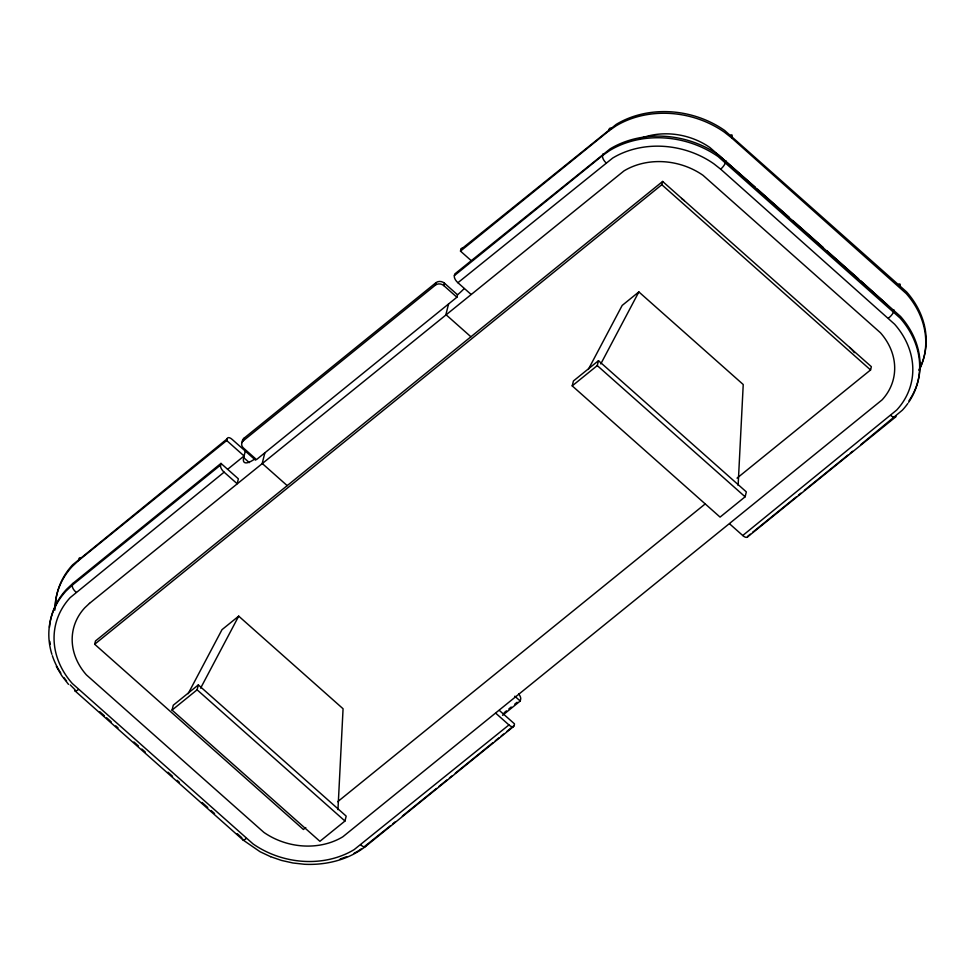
<?xml version="1.0" encoding="UTF-8"?>
<svg xmlns="http://www.w3.org/2000/svg" width="975" height="975" viewBox="0 0 975 975"><rect width="100%" height="100%" fill="white"/><g stroke="black" fill="none" stroke-linecap="round" stroke-linejoin="round"><path stroke-width="1.46" d="M337.959 809.628L343.066 708.752L238.704 616.139L221.995 629.667L188.151 693.688M738.124 485.404L743.23 384.528L638.857 291.915L622.16 305.443L588.315 369.464M220.984 463.405L220.582 465.038A5.813 2.73 51 0 0 224.116 472.156L237.157 483.734L238.375 478.835L220.984 463.405L72.772 583.489L72.357 585.122L66.129 590.947A89.858 74.843 14 0 0 51.894 654.322M54.929 610.058A89.858 74.843 14 0 1 72.235 566.451L78.463 560.625L78.877 558.992A5.813 2.779 49 0 1 80.243 557.688M305.772 827.568L303.408 829.481L94.66 644.243L95.477 640.977L662.634 181.447L871.37 366.685L870.565 369.952L737.039 478.14M78.463 560.625L226.688 440.529L227.09 438.896A5.813 2.73 51 0 1 232.257 439.493L255.511 460.139M172.051 710.105L173.282 705.205L198.327 684.913L346.186 816.124L344.967 821.023L319.91 841.315L172.051 710.105L197.108 689.812L198.327 684.913M243.287 440.773L243.896 438.323L435.935 282.713A6.082 5.07 14 0 1 444.466 283.201L457.507 294.779L456.897 297.229L256.498 459.591L243.457 448.013A6.082 5.07 14 0 1 243.287 440.773L435.325 285.163L435.935 282.713M249.344 462.638L243.677 457.604L245.298 451.072M264.859 452.827L262.202 463.442L287.211 485.635M456.897 297.229L443.857 285.651L444.466 283.201M470.949 294.304L457.909 282.726A5.813 2.73 51 0 1 454.374 275.608L454.777 273.975L610.131 148.87A89.858 74.843 14 0 1 718.526 154.928L900.547 316.461A89.858 74.843 14 0 1 909.029 400.688M471.352 260.752L460.48 251.111L460.883 249.478L616.237 124.373A89.858 74.843 14 0 1 724.632 130.431L906.652 291.964A89.858 74.843 14 0 1 918.816 370.122M448.549 303.993L445.904 314.608L470.913 336.789M603.001 153.879L602.587 155.512L454.374 275.608M460.48 251.111L608.692 131.016L609.107 129.382A5.813 2.669 53 0 1 611.362 128.249M572.215 385.881L573.434 380.981L598.492 360.689L746.338 491.9L745.119 496.799L720.074 517.103L572.215 385.881L597.261 365.588L598.492 360.689M507.061 731.25L514.117 725.522L514.52 723.889L499.298 710.385M502.576 715.321L520.223 701.025L520.626 699.392A5.813 2.73 51 0 0 518.737 693.981M94.66 644.243L661.818 184.714L662.634 181.447M725.924 160.753L725.522 162.386A5.813 1.621 -50.1 0 1 720.671 169.163L894.611 324.212A83.765 69.761 14 0 1 896.671 410.061L742.743 535.507L729.702 523.928M919.669 369.245A89.858 74.843 14 0 0 906.25 293.597L731.628 137.889L732.042 136.256A5.813 1.621 -50.1 0 0 730.775 135.098M894.026 309.928L893.624 311.561A5.813 1.804 -46.7 0 1 888.493 318.082M899.73 287.064L900.132 285.431A5.813 1.804 -46.7 0 0 898.731 284.152M200.618 688.155L238.704 616.139M600.783 363.931L638.857 291.915M72.772 583.489L66.544 589.314A89.858 74.843 14 0 0 49.469 627.291M224.116 472.156L70.188 597.602A83.765 69.761 14 0 0 72.248 683.451L253.122 843.972A83.765 69.761 14 0 0 354.169 849.615L508.95 724.937A5.813 2.73 51 0 0 514.117 725.522M860.84 444.6L902.35 410.183A89.858 74.843 14 0 0 907.81 403.492M227.09 438.896L72.65 564.817A89.858 74.843 14 0 0 55.343 607.011M220.582 465.038L72.357 585.122A5.813 2.779 49 0 0 76.026 592.142M227.541 469.377L244.079 455.971L226.688 440.529M457.909 282.726L612.69 158.048A83.765 69.761 14 0 1 713.724 163.702L720.671 169.163M337.667 801.718L705.144 503.977M504.16 712.737L506.513 710.836M508.865 708.922L511.217 707.021M514.751 704.157L517.103 702.256M363.517 847.287L390.597 825.606M392.949 823.692L395.302 821.791M402.358 816.075L436.471 788.434M438.823 786.52L447.062 779.854M449.414 777.94L451.766 776.039M455.301 773.175L492.936 742.682M495.288 740.781L498.822 737.917M501.174 736.015L503.527 734.102M750.263 534.19L747.91 536.104A5.813 2.73 51 0 1 742.743 535.507M752.615 532.289L796.136 497.018M798.488 495.117L800.841 493.204M804.375 490.352L847.897 455.081M850.249 453.18L852.601 451.267M513.52 726.558L365.308 846.641C348.185 859.962 325.942 865.3 304.505 864.277L292.927 862.985L281.604 860.45L270.648 856.708M747.313 537.128L895.525 417.044M608.692 131.016L615.834 126.007A89.858 74.843 14 0 1 724.23 132.064L731.628 137.889M361.14 848.957L358.763 850.627A89.858 74.843 14 0 1 354.096 853.247M270.575 856.672L260.106 851.76L243.031 839.987L74.965 690.848M755.247 187.2L709.91 147.53A65.471 54.527 14 0 0 639.112 138.986M757.526 189.223L789.323 217.437M792.736 220.46L823.4 247.674M826.8 250.697L858.609 278.923M860.876 280.934L887.384 305.017M661.818 184.714L870.565 369.952M597.261 365.588L745.119 496.799M514.788 696.199L520.223 701.025M495.909 713.359L508.95 724.937M197.108 689.812L344.967 821.023M99.852 711.738L104.398 715.772M106.665 717.795L111.211 721.817M115.757 725.851L118.024 727.874M133.928 741.987L138.474 746.009M141.875 749.032L145.287 752.066M168.005 772.224L172.538 776.246M177.084 780.28L179.363 782.303M202.081 802.462L207.748 807.495M211.161 810.517L214.573 813.54M237.291 833.698L241.824 837.732M70.212 684.901L74.868 689.569M68.494 684.365L61.681 675.578L56.343 666.461M849.627 347.393A28.897 24.07 14 0 1 854.307 352.682M681.513 198.486A28.897 24.07 14 0 1 684.377 200.74M464.149 288.6A24.338 7.154 -48.4 0 1 457.507 294.779M254.962 458.798A24.338 7.154 -48.4 0 1 243.677 457.604M435.325 285.163A6.082 5.07 14 0 1 443.857 285.651M242.288 442.516A6.082 5.07 14 0 1 243.896 438.323M908.627 402.322A89.858 74.843 14 0 0 900.144 318.094L718.124 156.561A89.858 74.843 14 0 0 609.728 150.503L602.587 155.512A5.813 2.669 53 0 0 605.987 162.752M896.122 416.008A5.813 2.779 49 0 1 890.821 415.521M66.556 680.952A89.858 74.843 14 0 1 64.033 677.747M60.828 673.177A89.858 74.843 14 0 1 52.345 655.712M50.249 644.243A89.858 74.843 14 0 1 49.81 641.416M246.188 838.5A5.813 1.621 -50.1 0 1 242.873 839.17M78.366 689.581A5.813 1.804 -46.7 0 1 74.77 689.995M365.893 845.618A5.813 2.669 53 0 1 360.872 844.911M346.686 856.635A89.858 74.843 14 0 1 340.19 858.963M460.883 249.478A5.813 2.73 51 0 1 462.686 248.198M89.481 603.379L84.788 607.778A65.471 54.527 14 0 0 86.397 674.883L263.859 832.37A65.471 54.527 14 0 0 342.847 836.782L882.07 399.884A65.471 54.527 14 0 0 880.462 332.78L702.987 175.293A65.471 54.527 14 0 0 624.012 170.881L89.481 603.379"/></g></svg>
